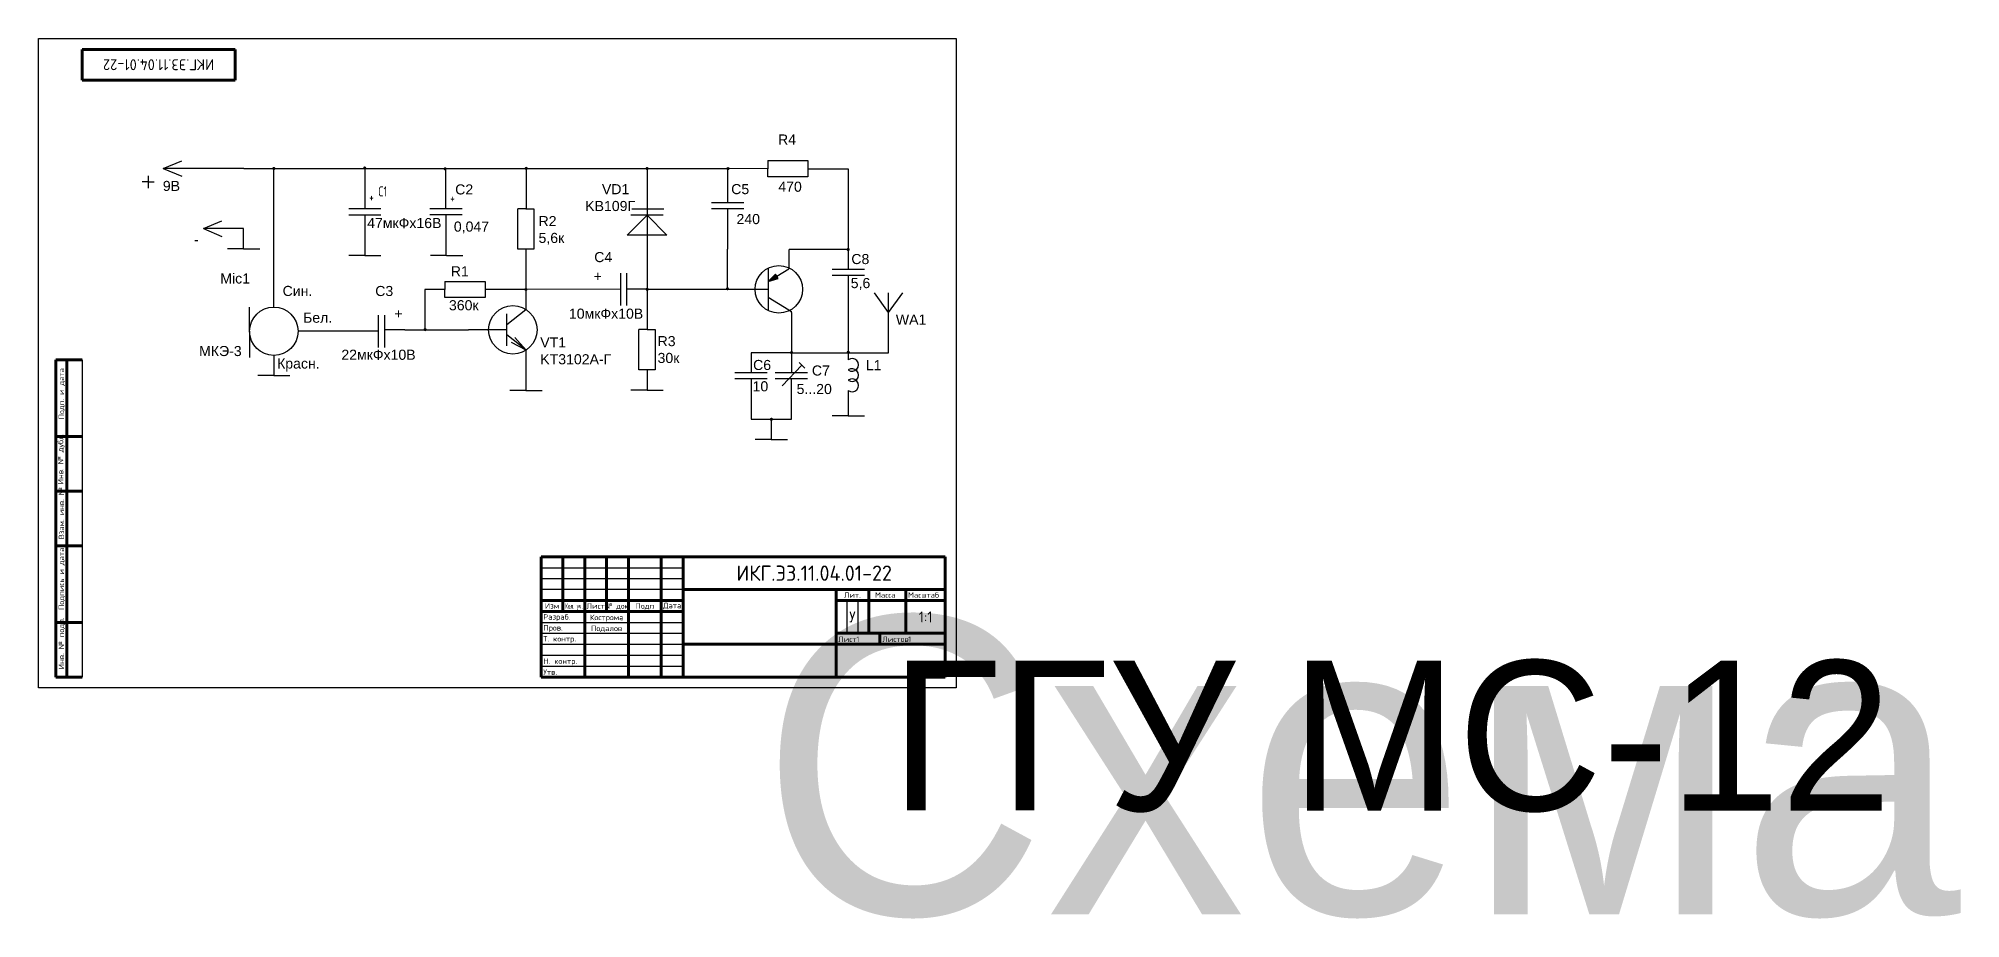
# Model space of a CAD drawing. Header units: millimetres. Extents: x 1250 to 2130, y 905 to 1307.
import ezdxf
from ezdxf.enums import TextEntityAlignment as Align

# ---------------------------------------------------------------- set-up
doc = ezdxf.new("R2018")
doc.units = ezdxf.units.MM
doc.layers.add('Лин. эл. связи', color=7, linetype='Continuous', lineweight=30)
doc.layers.add('линнии', color=7, linetype='Continuous', lineweight=0)
doc.styles.add("2'5", font='romans.shx', dxfattribs={"width": 0.7, "height": 2.5})
doc.styles.add('GOST-2.304_Type-B', font='GOST Common.ttf')
doc.styles.get("Standard").update_dxf_attribs({"font": 'arial.ttf'})

# ---------------------------------------------------------------- blocks, each defined once
blk = doc.blocks.new('ACAD_SPDS_TB_14')
at = {"linetype": 'Continuous', "lineweight": 60}
for p, q in [((-12, 145), (0, 145)), ((-12, 145), (-12, 0)), ((-7, 145), (-7, 0)), ((-12, 110), (0, 110)), ((-12, 85), (0, 85)), ((-12, 60), (0, 60)), ((-12, 25), (0, 25)), ((-12, 0), (0, 0))]:
    blk.add_line(p, q, dxfattribs=at)
at = {"linetype": 'Continuous', "lineweight": 30}
blk.add_line((0, 145), (0, 0), dxfattribs=at)
at = {"style": 'GOST-2.304_Type-B'}
for s, p in [('Подп. и дата', (-8.25, 117.77)), ('Инв. № дубл.', (-8.62, 88.14)), ('Взам. инв. №', (-8.25, 62.96)), ('. ', (-8.25, 70.58)), ('Подпись и дата', (-8.25, 30.64)), ('Инв. № подл.', (-8.25, 3.57))]:
    blk.add_text(s, height=2.5, rotation=90, dxfattribs=at).set_placement(p)
for tag, p in [('ПОДП_ДАТА_2', (-3.5, 127.5)), ('ИНВ_Н_ДУБЛ', (-3.65, 97.5)), ('ВЗАМ_ИНВ_Н', (-3.5, 71.94)), ('ПОДП_ДАТА_1', (-3.5, 42.5)), ('ИНВ_НОМ_ПОДЛ', (-3.5, 12.5))]:
    blk.add_attdef(tag, text='', height=2.5, rotation=90, dxfattribs=at).set_placement(p, align=Align.MIDDLE_CENTER)
at = {"style": 'GOST-2.304_Type-B', "flags": 1}
blk.add_attdef('ИДЕНТИФИКАТОР_НАДПИСИ', (-12.24, -11.43), '', height=2.5, dxfattribs=at)
blk = doc.blocks.new('ACAD_SPDS_TB_08')
at = {"linetype": 'Continuous', "lineweight": 60}
for p, q in [((0, 0), (0, -14)), ((70, 0), (0, 0)), ((70, 0), (70, -14)), ((70, -14), (0, -14))]:
    blk.add_line(p, q, dxfattribs=at)
at = {"style": 'GOST-2.304_Type-B', "flags": 8}
blk.add_attdef('ОБОЗНАЧЕНИЕ_ДОКУМЕНТА', text='', height=5, dxfattribs=at).set_placement((35, -7), align=Align.MIDDLE_CENTER)
at = {"style": 'GOST-2.304_Type-B', "flags": 1}
blk.add_attdef('ИДЕНТИФИКАТОР_НАДПИСИ', (-0.4, -20.95), '', height=2.5, dxfattribs=at)
blk = doc.blocks.new('ACAD_SPDS_TB_06')
at = {"linetype": 'Continuous', "lineweight": 60}
for p, q in [((-185, 55), (0, 55)), ((-185, 55), (-185, 0)), ((-175, 55), (-175, 30)), ((-165, 55), (-165, 0)), ((-155, 55), (-155, 30)), ((-145, 55), (-145, 0)), ((-130, 55), (-130, 0)), ((-120, 55), (-120, 0)), ((0, 55), (0, 0)), ((-120, 40), (0, 40)), ((-185, 35), (-120, 35)), ((-185, 30), (-120, 30)), ((-120, 15), (0, 15)), ((-185, 0), (0, 0))]:
    blk.add_line(p, q, dxfattribs=at)
at = {"linetype": 'Continuous', "lineweight": 25}
for p, q in [((-185, 50), (-120, 50)), ((-185, 45), (-120, 45)), ((-185, 25), (-120, 25)), ((-185, 20), (-120, 20)), ((-185, 15), (-120, 15)), ((-185, 10), (-120, 10)), ((-185, 5), (-120, 5))]:
    blk.add_line(p, q, dxfattribs=at)
at = {"lineweight": 25}
blk.add_line((-120, 40), (-185, 40), dxfattribs=at)
at = {"lineweight": 60}
for p, q in [((-50, 40), (-50, 0)), ((-35, 40), (-35, 20)), ((-18, 40), (-18, 20)), ((-50, 35), (0, 35)), ((-50, 20), (0, 20)), ((-30, 20), (-30, 15))]:
    blk.add_line(p, q, dxfattribs=at)
for p, q in [((-45, 35), (-45, 20)), ((-40, 35), (-40, 20)), ((-130, 20), (-120, 20))]:
    blk.add_line(p, q)
at = {"style": 'GOST-2.304_Type-B'}
for s, p in [('Разраб.', (-184, 26.25)), ('.', (-177.56, 31.25)), ('.', (-134.25, 31.25)), ('Т. контр.', (-184, 16.25)), ('Пров.', (-184, 21.25)), ('Лист', (-49.02, 16)), ('Листов', (-28.83, 16)), ('Утв.', (-184, 1)), ('Н. контр.', (-184, 6))]:
    blk.add_text(s, height=2.5, dxfattribs=at).set_placement(p)
for s, p in [('Изм', (-180, 31.25)), ('Лист', (-160, 31.25)), ('Подп', (-137.5, 31.25)), ('Дата', (-125, 31.44))]:
    blk.add_text(s, height=2.5, dxfattribs=at).set_placement(p, align=Align.CENTER)
at = {"style": 'GOST-2.304_Type-B', "width": 0.70447}
blk.add_text('Кол. уч.', height=2.5, dxfattribs=at).set_placement((-174, 31.25), (-166, 31.25), align=Align.FIT)
at = {"style": 'GOST-2.304_Type-B', "width": 0.9}
blk.add_text('№ док.', height=2.5, dxfattribs=at).set_placement((-150, 31.25), align=Align.CENTER)
at = {"linetype": 'Continuous', "char_height": 2.5, "attachment_point": 5, "style": 'GOST-2.304_Type-B'}
for s, insert, width in [('Лит.', (-42.5, 37.5), 14), ('Масса', (-27.5, 37.5), 14), ('Масштаб', (-10, 37.5), 19)]:
    blk.add_mtext(s, dxfattribs=dict(at, insert=insert, width=width))
at = {"style": 'GOST-2.304_Type-B'}
for tag, p, flags in [('ИДЕНТИФИКАТОР_НАДПИСИ', (-185.34, 60.88), 1), ('ЛИСТ', (-40.73, 16), 8), ('ЛИСТОВ', (-17.07, 16), 8)]:
    blk.add_attdef(tag, p, '', height=2.5, dxfattribs=dict(at, flags=flags))
at = {"style": 'GOST-2.304_Type-B', "flags": 8}
for tag, p in [('ИЗМ_4', (-180, 51)), ('ИЗМ_4_КОЛ_УЧ', (-170, 51)), ('ИЗМ_4_ЛИСТ', (-160, 51)), ('ИЗМ_4_N_ДОК', (-150, 51)), ('ИЗМ_4_ДАТА', (-125, 51)), ('ИЗМ_3', (-180, 46)), ('ИЗМ_3_КОЛ_УЧ', (-170, 46)), ('ИЗМ_3_ЛИСТ', (-160, 46)), ('ИЗМ_3_N_ДОК', (-150, 46)), ('ИЗМ_3_ДАТА', (-125, 46)), ('ИЗМ_2', (-180, 41)), ('ИЗМ_1', (-180, 36)), ('ИЗМ_2_КОЛ_УЧ', (-170, 41)), ('ИЗМ_1_КОЛ_УЧ', (-170, 36)), ('ИЗМ_2_ЛИСТ', (-160, 41)), ('ИЗМ_1_ЛИСТ', (-160, 36)), ('ИЗМ_2_N_ДОК', (-150, 41)), ('ИЗМ_1_N_ДОК', (-150, 36)), ('ИЗМ_2_ДАТА', (-125, 41)), ('ИЗМ_1_ДАТА', (-125, 36)), ('РАЗРАБ_ФИО', (-155, 26)), ('РАЗРАБ_ДАТА', (-125, 26)), ('ТКОНТР_ФИО', (-155, 16)), ('ПРОВ_ФИО', (-155, 21)), ('ТКОНТР_ДАТА', (-125, 16)), ('ПРОВ_ДАТА', (-125, 21)), ('ДОЛЖНОСТЬ_1', (-175, 11)), ('ДОЛЖНОСТЬ_1_ФИО', (-155, 11)), ('ДОЛЖНОСТЬ_1_ДАТА', (-125, 11)), ('НКОНТР_ФИО', (-155, 6)), ('УТВ_ФИО', (-155, 1)), ('НКОНТР_ДАТА', (-125, 6)), ('УТВ_ДАТА', (-125, 1))]:
    blk.add_attdef(tag, text='', height=2.5, dxfattribs=at).set_placement(p, align=Align.CENTER)
at = {"style": 'GOST-2.304_Type-B'}
blk.add_attdef('ОБОЗНАЧЕНИЕ_ДОКУМЕНТА', text='', height=5, dxfattribs=at).set_placement((-60, 47.5), align=Align.MIDDLE_CENTER)
at = {"lineweight": 30, "flags": 104}
for tag, p in [('НАИМЕНОВАНИЕ_ДОКУМЕНТА', (-85, 27.5)), ('ОБОЗНАЧЕНИЕ_МАТЕРИАЛА', (-85, 7.5)), ('НАИМЕНОВАНИЕ_ПРЕДПРИЯТИЯ', (-25, 7.5))]:
    blk.add_attdef(tag, text='', height=3.5, dxfattribs=at).set_placement(p, align=Align.MIDDLE_CENTER)
at = {"style": 'GOST-2.304_Type-B', "flags": 8}
for tag, p in [('Л1', (-47.5, 27.5)), ('Л2', (-42.5, 27.5)), ('Л3', (-37.5, 27.5)), ('МАССА', (-26.5, 27.5)), ('МАСШТАБ', (-9, 27.5))]:
    blk.add_attdef(tag, text='', height=2.5, dxfattribs=at).set_placement(p, align=Align.MIDDLE_CENTER)
blk = doc.blocks.new('Кондер верт')
for p, q in [((236.99, -14.42), (236.99, -4.42)), ((238.99, -4.42), (236.99, -4.42)), ((238.99, -4.42), (240.99, -4.42)), ((240.99, -4.42), (240.99, -14.42)), ((240.99, -14.42), (236.99, -14.42)), ((238.99, -14.42), (238.99, -24.42))]:
    blk.add_line(p, q)
blk = doc.blocks.new('Кондер')
for p, q in [((4, 1.5), (-4, 1.5)), ((4, 0), (-4, 0)), ((0, 0), (0, -10))]:
    blk.add_line(p, q)
blk = doc.blocks.new('Кондер1')
for p, q in [((-0.74, -8), (-0.74, 0)), ((0.76, -8), (0.76, 0))]:
    blk.add_line(p, q)
blk = doc.blocks.new('Линия')
at = {"layer": 'Лин. эл. связи'}
for q in [(-4, 0), (4, 0)]:
    blk.add_line((0, 0), q, dxfattribs=at)
blk = doc.blocks.new('Развит')
for p, q in [((9.5, 0), (0, 0)), ((9.5, -4), (9.5, 4)), ((11.53, -1.9), (14.21, -4.97)), ((14.25, -5.04), (14.25, -5))]:
    blk.add_line(p, q)
for points in [[(14.25, 5.04), (14.25, 5), (9.5, 1.25)], [(10.61, -3.08), (14.21, -4.97), (9.5, -1.25)]]:
    blk.add_lwpolyline(points)
blk.add_circle((11, 0), 6)
blk = doc.blocks.new('Развит верх')
blk.add_blockref('Развит', (-14.25, -5))
blk = doc.blocks.new('Кондер2')
blk.add_blockref('Кондер1', (-0.76, 4))
blk = doc.blocks.new('Резистор')
for p, q in [((-2, -10), (-2, 0)), ((0, 0), (-2, 0)), ((0, 0), (2, 0)), ((2, 0), (2, -10)), ((2, -10), (-2, -10))]:
    blk.add_line(p, q)
blk = doc.blocks.new('Резистор1')
for p, q in [((-10, 2), (0, 2)), ((-10, 2), (-10, 0)), ((-10, -2), (-10, 0)), ((0, 2), (0, -2)), ((0, -2), (-10, -2))]:
    blk.add_line(p, q)
blk = doc.blocks.new('Конд верт')
at = {"rotation": 90}
blk.add_blockref('Кондер2', (0, 0), dxfattribs=at)
blk = doc.blocks.new('Транзистор p-n-p')
at = {"color": 7}
for p, q in [((0.200001, 0.2), (0.200001, -0.199999)), ((0.284805, 0.127992), (0.4024, 0.199023)), ((0, 0), (0.200001, 0)), ((0.271557, 0.149194), (0.200001, 0.075)), ((0.200001, 0.075), (0.298053, 0.106791)), ((0.284805, 0.127992), (0.271557, 0.149194)), ((0.298053, 0.106791), (0.284805, 0.127992)), ((0.200001, -0.074999), (0.400001, -0.199999))]:
    blk.add_line(p, q, dxfattribs=at)
blk.add_solid([(0.200001, 0.075), (0.298053, 0.106791), (0.271557, 0.149194)], dxfattribs=at)
blk = doc.blocks.new('Катушка индуктивности')
at = {"color": 7}
for p, q in [((0, 0), (0.05, 0)), ((0.35, 0), (0.4, 0))]:
    blk.add_line(p, q, dxfattribs=at)
for centre in [(0.1, 0.0375), (0.2, 0.0375), (0.3, 0.0375)]:
    blk.add_arc(centre, 0.0625, 323.1301, 216.8699, dxfattribs=at)
blk = doc.blocks.new('A$C8c15e187')
at = {"layer": 'линнии', "true_color": 0x000000}
blk.add_hatch(color=18, dxfattribs=at).paths.add_polyline_path([(1.5, 0.75, 1), (0, 0.75, 1)])

msp = doc.modelspace()

# ---------------------------------------------------------------- linework, layer by layer
for p, q in [((1307.13, 1247.56), (1315.65, 1251.09)), ((1300.16, 1241.37), (1297.39, 1241.37)), ((1300.16, 1244.14), (1300.16, 1238.6)), ((1300.16, 1241.37), (1302.93, 1241.37)), ((1344.02, 1247.56), (1307.13, 1247.56)), ((1307.13, 1247.56), (1315.65, 1244.03)), ((1344.02, 1247.56), (1362.47, 1247.56)), ((1357.72, 1184.19), (1357.72, 1247.56)), ((1362.47, 1247.56), (1399.36, 1247.56)), ((1399.36, 1247.56), (1399.36, 1229.11)), ((1399.36, 1247.56), (1436.26, 1247.56)), ((1436.26, 1247.56), (1436.26, 1229.11)), ((1436.26, 1247.56), (1473.15, 1247.56)), ((1473.15, 1247.56), (1473.15, 1229.11)), ((1473.15, 1247.56), (1528.49, 1247.56)), ((1528.49, 1247.56), (1528.49, 1229.11)), ((1528.49, 1247.56), (1565.39, 1247.56)), ((1565.39, 1247.56), (1565.39, 1231.88)), ((1583.71, 1247.46), (1565.39, 1247.56)), ((1602.16, 1247.46), (1620.61, 1247.46)), ((1620.61, 1247.46), (1620.61, 1210.57)), ((1572.77, 1231.88), (1558.01, 1231.88)), ((1325.46, 1220.03), (1333.99, 1223.56)), ((1406.74, 1229.11), (1391.98, 1229.11)), ((1406.74, 1226.23), (1391.98, 1226.23)), ((1399.36, 1226.23), (1399.36, 1207.79)), ((1528.49, 1226.23), (1519.36, 1217.1)), ((1535.87, 1226.23), (1521.11, 1226.23)), ((1536.23, 1228.99), (1521.47, 1228.99)), ((1528.49, 1229.11), (1528.49, 1226.23)), ((1528.49, 1226.23), (1528.49, 1192.29)), ((1528.49, 1226.23), (1537.62, 1217.1)), ((1572.77, 1229.11), (1558.01, 1229.11)), ((1565.39, 1229.11), (1565.39, 1210.67)), ((1343.91, 1220.03), (1325.46, 1220.03)), ((1325.46, 1220.03), (1333.99, 1216.51)), ((1343.91, 1210.81), (1343.91, 1220.03)), ((1537.62, 1217.1), (1519.36, 1217.1)), ((1565.39, 1192.29), (1565.39, 1210.67)), ((1602.16, 1210.57), (1593.47, 1210.57)), ((1593.47, 1201.62), (1593.47, 1210.57)), ((1620.61, 1210.57), (1602.16, 1210.57)), ((1620.61, 1210.57), (1620.61, 1201.35)), ((1620.61, 1198.58), (1620.61, 1163.29)), ((1436.03, 1192.21), (1426.81, 1192.21)), ((1426.81, 1192.21), (1426.81, 1173.76)), ((1473.08, 1192.21), (1454.48, 1192.21)), ((1516.5, 1192.29), (1473.08, 1192.21)), ((1473.08, 1192.21), (1473.08, 1182.98)), ((1528.49, 1192.29), (1519.27, 1192.29)), ((1528.49, 1192.29), (1528.49, 1173.85)), ((1528.49, 1192.29), (1565.39, 1192.29)), ((1565.39, 1192.29), (1574.61, 1192.29)), ((1639.05, 1181.74), (1632.55, 1190.7)), ((1639.05, 1181.74), (1639.05, 1190.7)), ((1639.05, 1181.74), (1645.56, 1190.7)), ((1593.35, 1182.92), (1594.55, 1182.17)), ((1594.55, 1181.74), (1594.55, 1182.17)), ((1594.55, 1181.74), (1594.55, 1163.29)), ((1639.05, 1163.29), (1639.05, 1181.74)), ((1405.69, 1173.12), (1368.79, 1173.12)), ((1417.71, 1173.76), (1408.49, 1173.76)), ((1417.71, 1173.76), (1446.79, 1173.76)), ((1357.72, 1162.06), (1357.72, 1152.83)), ((1473.08, 1164.45), (1473.08, 1146.01)), ((1594.55, 1163.29), (1576.1, 1163.29)), ((1576.1, 1163.29), (1576.1, 1154.07)), ((1594.55, 1163.29), (1594.55, 1154.07)), ((1594.55, 1163.29), (1620.61, 1163.29)), ((1620.61, 1163.29), (1620.61, 1162.6)), ((1620.61, 1163.29), (1639.05, 1163.29)), ((1620.61, 1162.6), (1620.61, 1162.43)), ((1528.49, 1155.4), (1528.49, 1146.18)), ((1590.29, 1148.21), (1599.38, 1157.58)), ((1599.38, 1157.58), (1598.09, 1158.9)), ((1599.38, 1157.58), (1600.67, 1156.26)), ((1576.1, 1151.3), (1576.1, 1132.86)), ((1594.55, 1132.86), (1594.55, 1151.3)), ((1620.61, 1143.68), (1620.61, 1134.46)), ((1576.1, 1132.86), (1585.33, 1132.86)), ((1585.33, 1132.86), (1585.33, 1123.63)), ((1585.33, 1132.86), (1594.55, 1132.86))]:
    msp.add_line(p, q)
msp.add_lwpolyline([(1250, 1010), (1250, 1307), (1670, 1307), (1670, 1010), (1250, 1010)])
for centre, radius in [((1588.8, 1192.29), 10.87), ((1357.72, 1173.12), 11.07)]:
    msp.add_circle(centre, radius)
at = {"layer": 'Лин. эл. связи'}
for p, q in [((1436.76, 1207.83), (1429.38, 1207.83)), ((1436.76, 1207.83), (1444.14, 1207.83)), ((1346.65, 1173.12), (1346.65, 1184.19)), ((1346.65, 1173.12), (1346.65, 1161.08))]:
    msp.add_line(p, q, dxfattribs=at)

# ---------------------------------------------------------------- block references
ref = msp.add_blockref('ACAD_SPDS_TB_08', (1270, 1302))
ref.add_attrib('ОБОЗНАЧЕНИЕ_ДОКУМЕНТА', 'ИКГ.Э3.11.04.01-22', dxfattribs={"height": 5, "style": 'GOST-2.304_Type-B', "text_generation_flag": 6}).set_placement((1305, 1295), align=Align.MIDDLE_CENTER)
for name, p, xscale, yscale, zscale in [('Резистор1', (1602.16, 1247.46), 1.844714166609237, 1.844714166609237, 1.844714166609237), ('Кондер', (1436.46, 1226.28), 1.844714166609237, 1.844714166609237, 1.844714166609237), ('Кондер верт', (1032.21, 1237.26), 1.844714166609237, 1.844714166609237, 1.844714166609237), ('Линия', (1343.91, 1210.81), 1.844714166609237, 1.844714166609237, 1.844714166609237), ('Линия', (1399.36, 1207.79), 1.844714166609237, 1.844714166609237, 1.844714166609237), ('Кондер2', (1519.27, 1192.29), 1.844714166609237, 1.844714166609237, 1.844714166609237), ('Транзистор p-n-p', (1574.61, 1192.29), 46.85573983187461, 46.85573983187461, 46.85573983187461), ('Конд верт', (1620.61, 1201.35), 1.844714166609237, 1.844714166609237, 1.844714166609237), ('Резистор1', (1454.48, 1192.21), 1.844714166609237, 1.844714166609237, 1.844714166609237), ('Кондер1', (1407.05, 1180.5), 1.844714166609237, 1.844714166609237, 1.844714166609237), ('Развит верх', (1473.08, 1182.98), 1.844714166609237, 1.844714166609237, 1.844714166609237), ('Резистор', (1528.49, 1173.85), 1.844714166609237, 1.844714166609237, 1.844714166609237), ('Линия', (1357.72, 1152.83), 1.844714166609237, 1.844714166609237, 1.844714166609237), ('Конд верт', (1576.1, 1154.07), 1.844714166609237, 1.844714166609237, 1.844714166609237), ('Конд верт', (1594.55, 1154.07), 1.844714166609237, 1.844714166609237, 1.844714166609237), ('Линия', (1473.08, 1146.01), 1.844714166609237, 1.844714166609237, 1.844714166609237), ('Линия', (1528.49, 1146.18), 1.844714166609237, 1.844714166609237, 1.844714166609237), ('Линия', (1620.61, 1134.46), 1.844714166609237, 1.844714166609237, 1.844714166609237), ('Линия', (1585.33, 1123.63), 1.844714166609237, 1.844714166609237, 1.844714166609237)]:
    msp.add_blockref(name, p, dxfattribs=dict(xscale=xscale, yscale=yscale, zscale=zscale))
for name, p in [('A$C8c15e187', (1356.98, 1246.8)), ('A$C8c15e187', (1398.56, 1247)), ('A$C8c15e187', (1435.35, 1246.65)), ('A$C8c15e187', (1472.45, 1246.84)), ('A$C8c15e187', (1527.78, 1246.78)), ('A$C8c15e187', (1564.8, 1246.74)), ('A$C8c15e187', (1619.78, 1209.75)), ('A$C8c15e187', (1472.33, 1191.46)), ('A$C8c15e187', (1527.8, 1191.52)), ('A$C8c15e187', (1564.54, 1191.8)), ('A$C8c15e187', (1426.18, 1173.14)), ('A$C8c15e187', (1593.88, 1162.62)), ('A$C8c15e187', (1619.85, 1162.78)), ('ACAD_SPDS_TB_14', (1270, 1015)), ('A$C8c15e187', (1584.66, 1132.13))]:
    msp.add_blockref(name, p)
at = {"xscale": 46.85573983187461, "yscale": 46.85573983187461, "zscale": 46.85573983187461, "rotation": 270}
msp.add_blockref('Катушка индуктивности', (1620.61, 1162.43), dxfattribs=at)
ref = msp.add_blockref('ACAD_SPDS_TB_06', (1665, 1015))
lines = msp.add_mtext('Схема', dxfattribs={"insert": (1580, 1042.5), "char_height": 136, "attachment_point": 1})
ref.add_attrib('НАИМЕНОВАНИЕ_ДОКУМЕНТА', '', (1580, 1042.5), dxfattribs={"flags": 104}).embed_mtext(lines)
lines = msp.add_mtext('ГГУ МС-12', dxfattribs={"insert": (1640, 1022.5), "char_height": 68.571, "attachment_point": 1})
ref.add_attrib('НАИМЕНОВАНИЕ_ПРЕДПРИЯТИЯ', '', (1640, 1022.5), dxfattribs={"flags": 104}).embed_mtext(lines)
ref.add_attrib('ОБОЗНАЧЕНИЕ_ДОКУМЕНТА', 'ИКГ.Э3.11.04.01-22', dxfattribs={"height": 7, "style": 'GOST-2.304_Type-B'}).set_placement((1605, 1062.5), align=Align.MIDDLE_CENTER)
ref.add_attrib('ЛИСТ', '1', (1624.27, 1031), dxfattribs={"height": 2.5, "style": 'GOST-2.304_Type-B'})
ref.add_attrib('ЛИСТОВ', '1', (1647.93, 1031), dxfattribs={"height": 2.5, "style": 'GOST-2.304_Type-B'})
ref.add_attrib('МАСШТАБ', '1:1', dxfattribs={"height": 5, "style": 'GOST-2.304_Type-B'}).set_placement((1656, 1042.5), align=Align.MIDDLE_CENTER)
ref.add_attrib('РАЗРАБ_ФИО', 'Кострома', dxfattribs={"height": 2.5, "style": 'GOST-2.304_Type-B'}).set_placement((1510, 1041), align=Align.CENTER)
ref.add_attrib('ПРОВ_ФИО', 'Подалов', dxfattribs={"height": 2.5, "style": 'GOST-2.304_Type-B'}).set_placement((1510, 1036), align=Align.CENTER)
ref.add_attrib('Л2', 'У', dxfattribs={"height": 5, "style": 'GOST-2.304_Type-B'}).set_placement((1622.5, 1042.5), align=Align.MIDDLE_CENTER)

# ---------------------------------------------------------------- texts
at = {"attachment_point": 1}
for s, width, insert, char_height in [('\\pxqc;R4', 16.6097, (1584.26, 1263.11), 4.612), ('9В', 14.933, (1306.92, 1241.88), 4.612), ('C2', 11.3607, (1440.7, 1240.28), 4.612), ('\\pxqr;VD1\\P\\pq*;KB109Г', 20.1641, (1500.22, 1240.39), 4.6118), ('С5', 8.3382, (1567.02, 1240.42), 4.612), ('470', 7.3187, (1588.57, 1241.53), 4.612), ('47мкФx16В', 27.2258, (1400.43, 1224.9), 4.612), ('0,047', 20.6546, (1440.1, 1223.29), 4.612), ('R2\\P5,6к', 12.5516, (1478.85, 1225.8), 4.612), ('240', 9.344, (1569.45, 1226.73), 4.612), ('-', 6.7402, (1321.2, 1217.37), 4.61), ('С4', 12.1275, (1504.35, 1209.34), 4.612), ('С8', 9.1784, (1622, 1208.44), 4.612), ('Mic1', 19.3496, (1333.23, 1199.55), 4.612), ('R1', 9.8123, (1438.7, 1202.82), 4.612), ('+', 8.5199, (1504.04, 1200.6), 4.61), ('5,6', 8.7842, (1621.71, 1197.45), 4.612), ('Син.', 16.5833, (1361.74, 1193.86), 4.612), ('С3', 11.8524, (1404.12, 1193.83), 4.612), ('Бел.', 16.134, (1371.1, 1181.63), 4.612), ('+', 6.5233, (1412.87, 1183.45), 4.61), ('360к', 16.4339, (1437.85, 1187.32), 4.612), ('10мкФx10В', 17.3833, (1492.76, 1183.47), 4.612), ('WA1', 16.809, (1642.35, 1180.77), 4.612), ('VT1\\PKT3102A-Г', 21.8503, (1479.64, 1170.31), 4.612), ('R3\\P30к', 13.2717, (1533.32, 1170.91), 4.612), ('МКЭ-3', 22.1192, (1323.52, 1166.38), 4.612), ('22мкФx10В', 45.2404, (1388.62, 1164.68), 4.612), ('Красн.', 15.0574, (1359.2, 1160.68), 4.612), ('С6', 6.384, (1577.04, 1160), 4.612), ('С7', 9.2943, (1603.95, 1157.47), 4.612), ('L1', 9.623, (1628.62, 1159.9), 4.612), ('10', 6.5548, (1576.8, 1150.25), 4.612), ('5...20', 12.3965, (1596.95, 1149.02), 4.612)]:
    msp.add_mtext_dynamic_manual_height_columns(s, width=width, gutter_width=23.06, heights=[0], dxfattribs=dict(at, insert=insert, char_height=char_height))
at = {"style": "2'5"}
for s, width, insert, char_height, attachment_point in [('+', 17.8672, (1402.4, 1234.51), 4.61, 5), ('C1', 22.2759, (1405.5, 1239.37), 4.612, 1), ('+', 17.8672, (1439.5, 1234.06), 4.61, 5)]:
    msp.add_mtext_dynamic_manual_height_columns(s, width=width, gutter_width=23.06, heights=[0], dxfattribs=dict(at, insert=insert, char_height=char_height, attachment_point=attachment_point))

doc.saveas('drawing.dxf')
